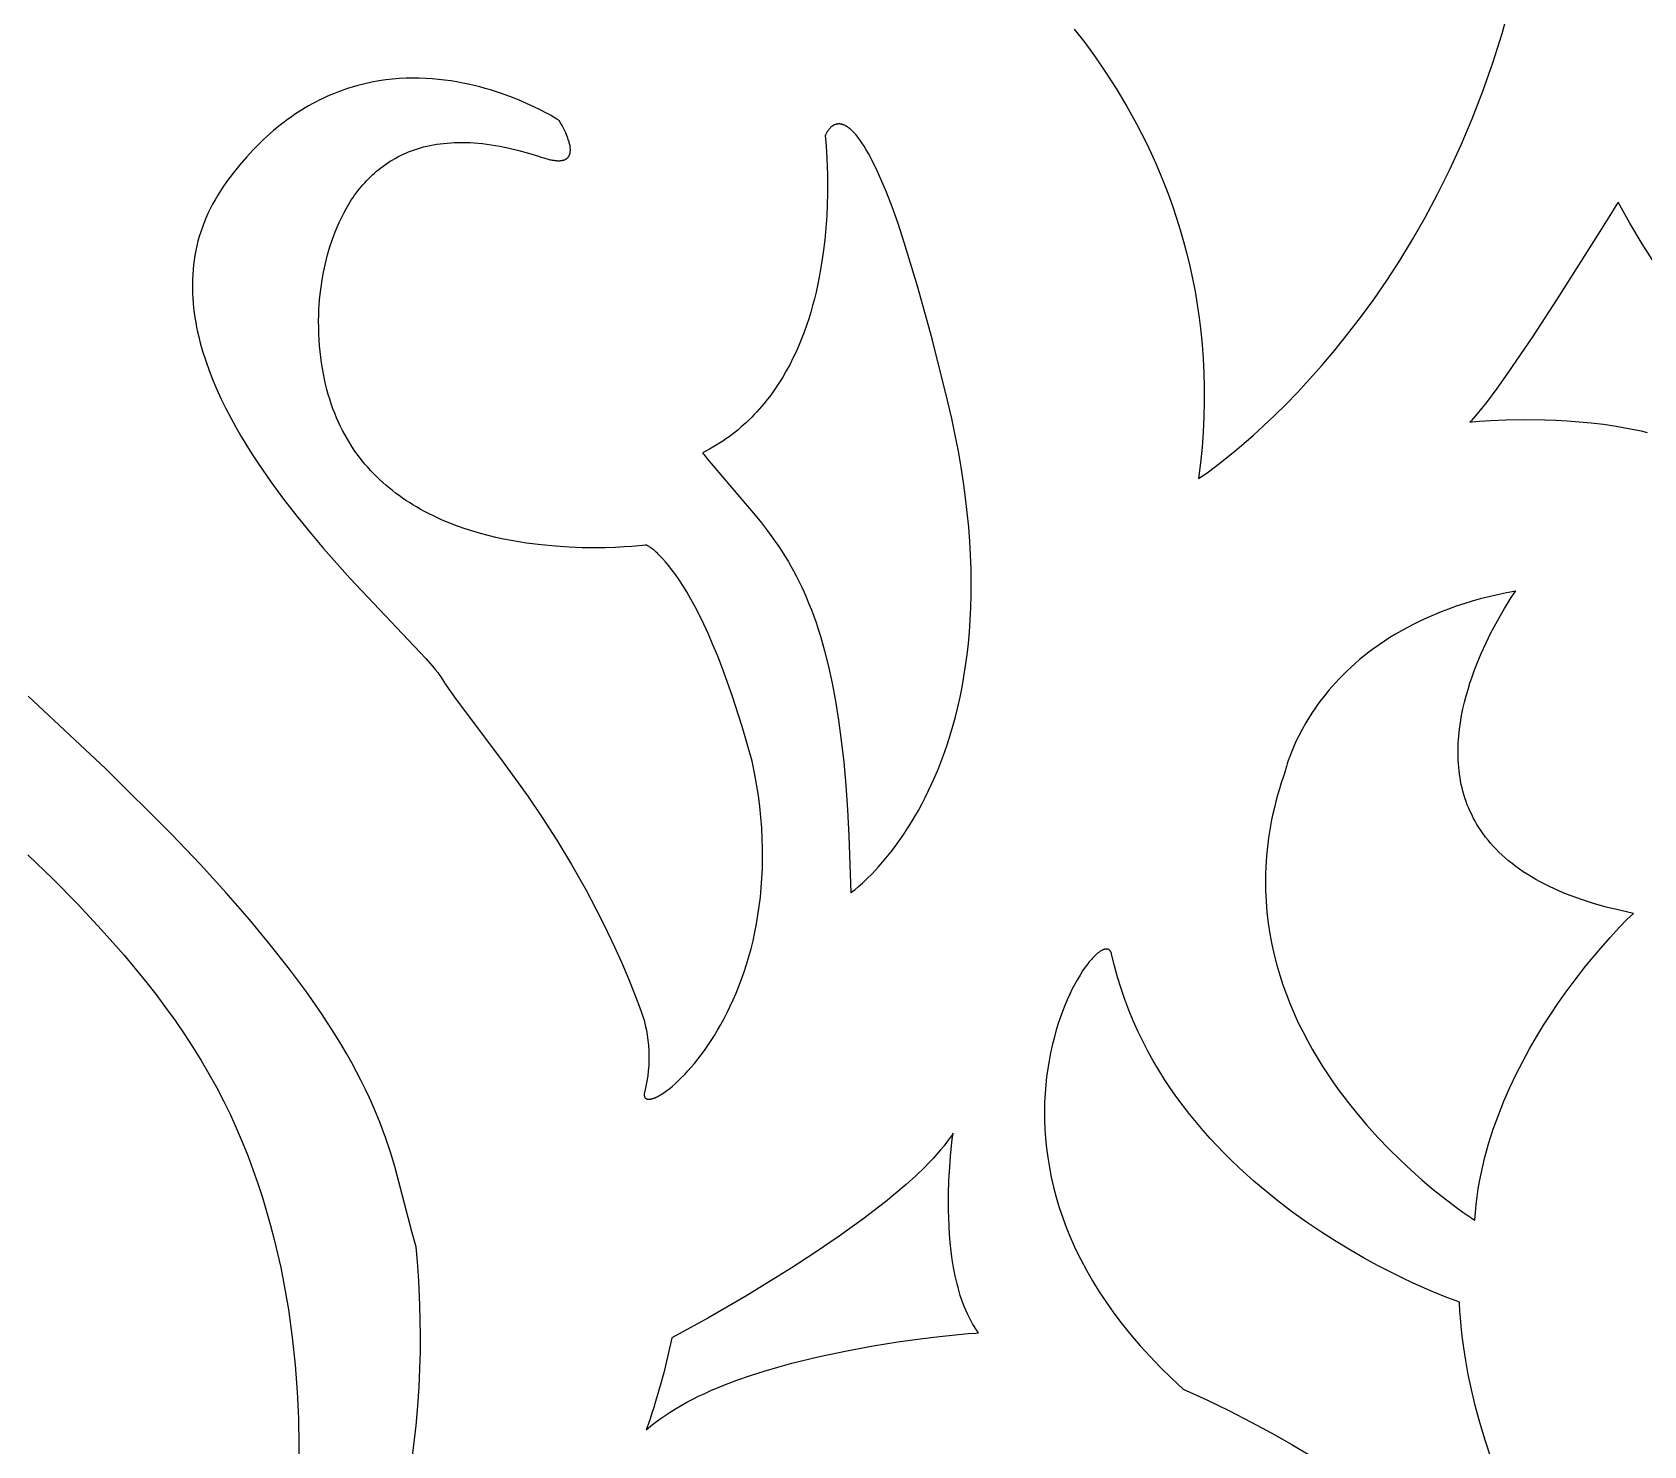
# Model space of a CAD drawing. Extents: x -3008 to 184, y 2842 to 4842.
# Drawn here: x -1445.8 to -1219.8, y 3924 to 4122.2 of the extents above; entities that cross this region are included whole.
import ezdxf

# ---------------------------------------------------------------- set-up
doc = ezdxf.new("R2010")
doc.units = 0
doc.layers.add('LAYER_1', color=7, linetype='CONTINUOUS')

msp = doc.modelspace()

# ---------------------------------------------------------------- linework, layer by layer
at = {"layer": 'LAYER_1'}
for points in [[(-1299.65, 4122.61), (-1298.2, 4120.75), (-1296.74, 4118.74), (-1295.26, 4116.6), (-1293.79, 4114.31), (-1292.34, 4111.89), (-1290.92, 4109.33), (-1290.23, 4108), (-1289.55, 4106.63), (-1288.89, 4105.23), (-1288.24, 4103.8), (-1287.61, 4102.33), (-1287, 4100.83), (-1286.42, 4099.3), (-1285.85, 4097.73), (-1285.32, 4096.13), (-1284.81, 4094.5), (-1284.32, 4092.83), (-1283.87, 4091.13), (-1283.45, 4089.4), (-1283.07, 4087.64), (-1282.72, 4085.84), (-1282.41, 4084.01), (-1282.14, 4082.15), (-1281.91, 4080.26), (-1281.72, 4078.34), (-1281.57, 4076.38), (-1281.48, 4074.39), (-1281.43, 4072.38), (-1281.42, 4070.33), (-1281.48, 4068.25), (-1281.58, 4066.13), (-1281.74, 4063.99), (-1281.95, 4061.82), (-1282.23, 4059.61), (-1281.87, 4059.85), (-1280.85, 4060.57), (-1279.23, 4061.77), (-1277.1, 4063.48), (-1275.87, 4064.52), (-1274.53, 4065.69), (-1273.1, 4067), (-1271.59, 4068.43), (-1270.01, 4069.99), (-1268.37, 4071.69), (-1266.66, 4073.52), (-1264.92, 4075.48), (-1263.14, 4077.59), (-1261.33, 4079.83), (-1259.5, 4082.21), (-1257.67, 4084.73), (-1255.84, 4087.39), (-1254.02, 4090.19), (-1252.22, 4093.14), (-1250.45, 4096.23), (-1248.72, 4099.47), (-1247.03, 4102.86), (-1245.41, 4106.39), (-1243.85, 4110.07), (-1242.36, 4113.91), (-1240.97, 4117.89), (-1239.66, 4122.03), (-1238.47, 4126.33)], [(-1218.21, 4089.65), (-1220.02, 4092.51), (-1221.75, 4095.41), (-1223.4, 4098.35), (-1223.4, 4098.35), (-1223.4, 4098.35), (-1223.41, 4098.33), (-1223.45, 4098.28), (-1223.58, 4098.06), (-1224.09, 4097.23), (-1225.95, 4094.24), (-1231.92, 4084.81), (-1235.42, 4079.47), (-1238.84, 4074.44), (-1240.42, 4072.22), (-1241.87, 4070.27), (-1242.53, 4069.43), (-1243.14, 4068.68), (-1243.7, 4068.03), (-1243.96, 4067.75), (-1244.2, 4067.5), (-1243.85, 4067.54), (-1242.83, 4067.63), (-1241.23, 4067.74), (-1239.12, 4067.83), (-1236.58, 4067.88), (-1233.69, 4067.84), (-1232.14, 4067.79), (-1230.53, 4067.7), (-1228.87, 4067.58), (-1227.17, 4067.41), (-1225.44, 4067.21), (-1223.69, 4066.95), (-1221.93, 4066.64), (-1220.18, 4066.28), (-1219.3, 4066.07)], [(-1392.65, 3921.18), (-1392.25, 3924.03), (-1391.94, 3926.83), (-1391.7, 3929.56), (-1391.53, 3932.21), (-1391.41, 3934.76), (-1391.35, 3937.2), (-1391.34, 3939.5), (-1391.41, 3943.67), (-1391.57, 3947.13), (-1391.76, 3949.76), (-1391.96, 3951.86), (-1391.98, 3952.01), (-1392.5, 3953.82), (-1394.95, 3963.15), (-1395.56, 3965.15), (-1396.25, 3967.22), (-1397.05, 3969.37), (-1397.5, 3970.47), (-1397.98, 3971.61), (-1398.5, 3972.77), (-1399.05, 3973.95), (-1399.65, 3975.16), (-1400.29, 3976.41), (-1400.98, 3977.68), (-1401.72, 3978.99), (-1402.51, 3980.33), (-1403.35, 3981.71), (-1405.21, 3984.58), (-1407.32, 3987.61), (-1409.69, 3990.8), (-1412.35, 3994.18), (-1415.32, 3997.76), (-1418.61, 4001.53), (-1422.25, 4005.52), (-1426.26, 4009.74), (-1435.46, 4018.89), (-1446.37, 4029.08)], [(-1446.41, 4006.86), (-1442.84, 4003.41), (-1439.38, 3999.9), (-1436.06, 3996.34), (-1432.89, 3992.75), (-1429.9, 3989.11), (-1428.47, 3987.28), (-1427.09, 3985.44), (-1425.76, 3983.59), (-1424.48, 3981.73), (-1423.26, 3979.87), (-1422.1, 3978), (-1421, 3976.13), (-1419.96, 3974.25), (-1418.98, 3972.36), (-1418.05, 3970.45), (-1417.17, 3968.53), (-1416.34, 3966.6), (-1415.56, 3964.66), (-1414.83, 3962.72), (-1414.14, 3960.76), (-1413.5, 3958.8), (-1412.91, 3956.83), (-1412.35, 3954.86), (-1411.84, 3952.89), (-1411.37, 3950.92), (-1410.94, 3948.95), (-1410.55, 3946.98), (-1409.87, 3943.06), (-1409.33, 3939.17), (-1408.93, 3935.32), (-1408.64, 3931.51), (-1408.46, 3927.77), (-1408.38, 3924.1), (-1408.4, 3920.51)], [(-1241.2, 3922.2), (-1242.06, 3924.76), (-1242.8, 3927.24), (-1243.43, 3929.61), (-1243.96, 3931.86), (-1244.4, 3933.97), (-1244.75, 3935.93), (-1245.03, 3937.72), (-1245.25, 3939.32), (-1245.4, 3940.72), (-1245.51, 3941.9), (-1245.58, 3942.84), (-1245.64, 3943.97), (-1245.64, 3944.11), (-1245.64, 3944.12), (-1245.65, 3944.12), (-1245.67, 3944.12), (-1245.76, 3944.15), (-1246.1, 3944.28), (-1247.41, 3944.77), (-1249.46, 3945.6), (-1252.15, 3946.79), (-1253.7, 3947.52), (-1255.36, 3948.35), (-1257.13, 3949.27), (-1258.99, 3950.28), (-1260.93, 3951.39), (-1262.93, 3952.6), (-1264.98, 3953.91), (-1267.07, 3955.32), (-1269.18, 3956.84), (-1271.3, 3958.46), (-1273.42, 3960.18), (-1274.47, 3961.08), (-1275.52, 3962.01), (-1276.56, 3962.97), (-1277.59, 3963.95), (-1278.6, 3964.97), (-1279.61, 3966.01), (-1280.6, 3967.07), (-1281.58, 3968.17), (-1282.53, 3969.29), (-1283.47, 3970.44), (-1284.39, 3971.62), (-1285.28, 3972.83), (-1286.15, 3974.07), (-1286.99, 3975.34), (-1287.8, 3976.64), (-1288.59, 3977.96), (-1289.34, 3979.32), (-1290.06, 3980.71), (-1290.74, 3982.12), (-1291.39, 3983.57), (-1292, 3985.05), (-1292.57, 3986.55), (-1293.1, 3988.09), (-1293.59, 3989.66), (-1294.03, 3991.26), (-1294.42, 3992.9), (-1294.44, 3992.97), (-1294.46, 3993.03), (-1294.48, 3993.1), (-1294.5, 3993.16), (-1294.53, 3993.22), (-1294.56, 3993.27), (-1294.59, 3993.32), (-1294.62, 3993.36), (-1294.65, 3993.4), (-1294.69, 3993.44), (-1294.72, 3993.48), (-1294.76, 3993.51), (-1294.8, 3993.54), (-1294.84, 3993.56), (-1294.89, 3993.58), (-1294.93, 3993.6), (-1294.98, 3993.61), (-1295.03, 3993.62), (-1295.08, 3993.63), (-1295.13, 3993.63), (-1295.18, 3993.63), (-1295.24, 3993.62), (-1295.3, 3993.62), (-1295.35, 3993.61), (-1295.41, 3993.59), (-1295.47, 3993.57), (-1295.54, 3993.55), (-1295.6, 3993.53), (-1295.66, 3993.5), (-1295.73, 3993.47), (-1295.8, 3993.43), (-1295.86, 3993.4), (-1295.93, 3993.36), (-1296, 3993.31), (-1296.07, 3993.26), (-1296.15, 3993.21), (-1296.22, 3993.16), (-1296.29, 3993.1), (-1296.37, 3993.04), (-1296.45, 3992.98), (-1296.6, 3992.84), (-1296.76, 3992.69), (-1296.92, 3992.53), (-1297.09, 3992.36), (-1297.26, 3992.17), (-1297.43, 3991.98), (-1297.6, 3991.77), (-1297.77, 3991.55), (-1297.95, 3991.31), (-1298.13, 3991.07), (-1298.49, 3990.55), (-1298.85, 3989.98), (-1299.21, 3989.37), (-1299.58, 3988.72), (-1299.94, 3988.03), (-1300.29, 3987.3), (-1300.64, 3986.52), (-1300.99, 3985.71), (-1301.32, 3984.87), (-1301.64, 3983.98), (-1301.94, 3983.06), (-1302.23, 3982.11), (-1302.5, 3981.12), (-1302.76, 3980.1), (-1302.99, 3979.05), (-1303.19, 3977.97), (-1303.38, 3976.86), (-1303.53, 3975.72), (-1303.66, 3974.56), (-1303.75, 3973.37), (-1303.81, 3972.15), (-1303.84, 3970.91), (-1303.83, 3969.64), (-1303.78, 3968.36), (-1303.69, 3967.05), (-1303.56, 3965.72), (-1303.38, 3964.37), (-1303.15, 3963.01), (-1302.88, 3961.63), (-1302.56, 3960.23), (-1302.19, 3958.81), (-1301.76, 3957.39), (-1301.28, 3955.95), (-1300.73, 3954.49), (-1300.13, 3953.03), (-1299.47, 3951.55), (-1298.74, 3950.07), (-1297.95, 3948.58), (-1297.09, 3947.08), (-1296.16, 3945.57), (-1295.16, 3944.06), (-1294.09, 3942.55), (-1292.94, 3941.03), (-1291.72, 3939.51), (-1290.42, 3937.99), (-1289.03, 3936.47), (-1287.57, 3934.95), (-1286.01, 3933.43), (-1284.38, 3931.92), (-1281.08, 3930.4), (-1277.91, 3928.86), (-1274.87, 3927.3), (-1271.96, 3925.72), (-1269.16, 3924.14), (-1266.49, 3922.54)]]:
    msp.add_lwpolyline(points, dxfattribs=at)
for points in [[(-1359.7, 4050.29), (-1359.7, 4050.29), (-1359.71, 4050.29), (-1359.73, 4050.28), (-1359.83, 4050.27), (-1360.22, 4050.22), (-1361.7, 4050.09), (-1362.76, 4050.01), (-1364, 4049.95), (-1365.41, 4049.9), (-1366.98, 4049.88), (-1368.68, 4049.9), (-1370.49, 4049.97), (-1372.41, 4050.1), (-1374.42, 4050.29), (-1376.49, 4050.55), (-1377.54, 4050.72), (-1378.61, 4050.91), (-1379.68, 4051.12), (-1380.76, 4051.35), (-1381.84, 4051.61), (-1382.93, 4051.9), (-1384.01, 4052.22), (-1385.09, 4052.57), (-1386.17, 4052.94), (-1387.24, 4053.35), (-1388.3, 4053.79), (-1389.35, 4054.27), (-1390.38, 4054.78), (-1390.89, 4055.05), (-1391.4, 4055.33), (-1391.9, 4055.62), (-1392.4, 4055.92), (-1392.9, 4056.23), (-1393.39, 4056.54), (-1393.87, 4056.87), (-1394.35, 4057.21), (-1394.82, 4057.56), (-1395.28, 4057.92), (-1395.74, 4058.29), (-1396.19, 4058.67), (-1396.64, 4059.06), (-1397.07, 4059.46), (-1397.5, 4059.87), (-1397.92, 4060.3), (-1398.34, 4060.73), (-1398.74, 4061.18), (-1399.14, 4061.64), (-1399.52, 4062.11), (-1399.9, 4062.6), (-1400.27, 4063.09), (-1400.63, 4063.6), (-1400.98, 4064.12), (-1401.31, 4064.66), (-1401.64, 4065.21), (-1401.96, 4065.76), (-1402.26, 4066.34), (-1402.56, 4066.92), (-1402.84, 4067.52), (-1403.11, 4068.14), (-1403.37, 4068.76), (-1403.61, 4069.4), (-1403.85, 4070.06), (-1404.06, 4070.73), (-1404.27, 4071.41), (-1404.46, 4072.11), (-1404.64, 4072.82), (-1404.81, 4073.55), (-1404.96, 4074.29), (-1405.09, 4075.05), (-1405.21, 4075.82), (-1405.32, 4076.61), (-1405.41, 4077.41), (-1405.48, 4078.23), (-1405.54, 4079.07), (-1405.59, 4079.92), (-1405.61, 4080.79), (-1405.62, 4081.67), (-1405.61, 4082.57), (-1405.6, 4082.93), (-1405.59, 4083.36), (-1405.55, 4083.94), (-1405.49, 4084.65), (-1405.41, 4085.48), (-1405.29, 4086.42), (-1405.13, 4087.46), (-1404.93, 4088.57), (-1404.67, 4089.75), (-1404.52, 4090.36), (-1404.36, 4090.98), (-1404.18, 4091.61), (-1403.99, 4092.25), (-1403.77, 4092.9), (-1403.54, 4093.55), (-1403.3, 4094.2), (-1403.03, 4094.86), (-1402.74, 4095.51), (-1402.43, 4096.16), (-1402.11, 4096.81), (-1401.76, 4097.45), (-1401.38, 4098.09), (-1400.99, 4098.72), (-1400.78, 4099.02), (-1400.57, 4099.33), (-1400.35, 4099.63), (-1400.12, 4099.93), (-1399.89, 4100.23), (-1399.65, 4100.52), (-1399.41, 4100.81), (-1399.16, 4101.09), (-1398.9, 4101.37), (-1398.63, 4101.65), (-1398.36, 4101.92), (-1398.08, 4102.18), (-1397.8, 4102.44), (-1397.5, 4102.7), (-1397.2, 4102.95), (-1396.89, 4103.19), (-1396.58, 4103.43), (-1396.26, 4103.66), (-1395.93, 4103.88), (-1395.59, 4104.1), (-1395.24, 4104.31), (-1394.89, 4104.51), (-1394.53, 4104.71), (-1394.16, 4104.9), (-1393.78, 4105.08), (-1393.4, 4105.25), (-1393, 4105.41), (-1392.6, 4105.57), (-1392.19, 4105.72), (-1391.77, 4105.85), (-1391.34, 4105.98), (-1390.9, 4106.1), (-1390.46, 4106.21), (-1390, 4106.31), (-1389.54, 4106.4), (-1389.07, 4106.48), (-1388.58, 4106.55), (-1388.09, 4106.61), (-1387.59, 4106.66), (-1387.08, 4106.7), (-1386.56, 4106.73), (-1386.03, 4106.74), (-1385.5, 4106.74), (-1384.95, 4106.74), (-1384.39, 4106.71), (-1383.82, 4106.68), (-1383.24, 4106.64), (-1382.65, 4106.58), (-1382.05, 4106.51), (-1381.44, 4106.42), (-1380.83, 4106.32), (-1380.2, 4106.21), (-1379.55, 4106.09), (-1378.9, 4105.95), (-1377.57, 4105.63), (-1376.19, 4105.25), (-1374.77, 4104.81), (-1374.4, 4104.68), (-1374.06, 4104.57), (-1373.74, 4104.47), (-1373.43, 4104.39), (-1373.14, 4104.32), (-1373.01, 4104.29), (-1372.87, 4104.27), (-1372.74, 4104.25), (-1372.62, 4104.23), (-1372.49, 4104.21), (-1372.38, 4104.2), (-1372.26, 4104.19), (-1372.15, 4104.18), (-1372.05, 4104.18), (-1371.94, 4104.18), (-1371.84, 4104.18), (-1371.75, 4104.19), (-1371.66, 4104.19), (-1371.57, 4104.21), (-1371.53, 4104.21), (-1371.49, 4104.22), (-1371.44, 4104.23), (-1371.4, 4104.23), (-1371.37, 4104.24), (-1371.33, 4104.25), (-1371.29, 4104.26), (-1371.25, 4104.27), (-1371.22, 4104.29), (-1371.18, 4104.3), (-1371.15, 4104.31), (-1371.11, 4104.32), (-1371.08, 4104.34), (-1371.05, 4104.35), (-1371.02, 4104.37), (-1370.99, 4104.38), (-1370.96, 4104.4), (-1370.93, 4104.41), (-1370.9, 4104.43), (-1370.87, 4104.45), (-1370.85, 4104.47), (-1370.82, 4104.49), (-1370.8, 4104.51), (-1370.77, 4104.52), (-1370.75, 4104.55), (-1370.73, 4104.57), (-1370.7, 4104.59), (-1370.68, 4104.61), (-1370.66, 4104.63), (-1370.64, 4104.65), (-1370.62, 4104.68), (-1370.6, 4104.7), (-1370.59, 4104.72), (-1370.57, 4104.75), (-1370.55, 4104.77), (-1370.53, 4104.8), (-1370.52, 4104.83), (-1370.5, 4104.85), (-1370.49, 4104.88), (-1370.48, 4104.91), (-1370.46, 4104.93), (-1370.45, 4104.96), (-1370.44, 4104.99), (-1370.43, 4105.02), (-1370.42, 4105.05), (-1370.41, 4105.08), (-1370.4, 4105.11), (-1370.39, 4105.14), (-1370.38, 4105.17), (-1370.37, 4105.2), (-1370.37, 4105.23), (-1370.36, 4105.26), (-1370.35, 4105.29), (-1370.35, 4105.32), (-1370.34, 4105.39), (-1370.33, 4105.45), (-1370.33, 4105.52), (-1370.32, 4105.59), (-1370.32, 4105.66), (-1370.32, 4105.73), (-1370.32, 4105.8), (-1370.33, 4105.87), (-1370.33, 4105.94), (-1370.34, 4106.02), (-1370.35, 4106.09), (-1370.36, 4106.17), (-1370.37, 4106.24), (-1370.4, 4106.39), (-1370.43, 4106.55), (-1370.47, 4106.7), (-1370.51, 4106.86), (-1370.56, 4107.02), (-1370.61, 4107.17), (-1370.67, 4107.33), (-1370.72, 4107.48), (-1370.84, 4107.79), (-1370.97, 4108.09), (-1371.1, 4108.37), (-1371.23, 4108.64), (-1371.48, 4109.12), (-1371.7, 4109.5), (-1371.88, 4109.81), (-1371.9, 4109.83), (-1372.21, 4110.02), (-1372.59, 4110.25), (-1373.11, 4110.55), (-1373.76, 4110.9), (-1374.54, 4111.31), (-1375.44, 4111.75), (-1376.46, 4112.22), (-1377.58, 4112.7), (-1378.81, 4113.18), (-1380.13, 4113.65), (-1381.54, 4114.1), (-1382.28, 4114.32), (-1383.04, 4114.52), (-1383.81, 4114.72), (-1384.61, 4114.9), (-1385.42, 4115.07), (-1386.24, 4115.22), (-1387.09, 4115.36), (-1387.95, 4115.48), (-1388.82, 4115.58), (-1389.71, 4115.66), (-1390.6, 4115.71), (-1391.52, 4115.74), (-1392.44, 4115.75), (-1393.37, 4115.73), (-1394.31, 4115.69), (-1395.26, 4115.61), (-1396.22, 4115.5), (-1397.18, 4115.36), (-1398.15, 4115.19), (-1399.13, 4114.98), (-1400.11, 4114.73), (-1400.6, 4114.6), (-1401.09, 4114.45), (-1401.58, 4114.29), (-1402.08, 4114.13), (-1402.57, 4113.95), (-1403.07, 4113.76), (-1403.56, 4113.57), (-1404.06, 4113.36), (-1404.55, 4113.14), (-1405.05, 4112.91), (-1405.54, 4112.67), (-1406.04, 4112.41), (-1406.53, 4112.15), (-1407.03, 4111.87), (-1407.52, 4111.58), (-1408.02, 4111.28), (-1408.51, 4110.97), (-1409, 4110.64), (-1409.49, 4110.3), (-1409.98, 4109.95), (-1410.47, 4109.59), (-1410.96, 4109.21), (-1411.45, 4108.82), (-1411.93, 4108.42), (-1412.42, 4108), (-1412.9, 4107.56), (-1413.38, 4107.12), (-1413.86, 4106.66), (-1414.81, 4105.69), (-1415.75, 4104.67), (-1416.69, 4103.58), (-1417.61, 4102.43), (-1418.52, 4101.22), (-1418.97, 4100.6), (-1419.39, 4099.97), (-1419.78, 4099.34), (-1420.15, 4098.71), (-1420.51, 4098.07), (-1420.83, 4097.43), (-1421.14, 4096.79), (-1421.43, 4096.14), (-1421.69, 4095.5), (-1421.93, 4094.85), (-1422.15, 4094.19), (-1422.36, 4093.54), (-1422.54, 4092.88), (-1422.7, 4092.23), (-1422.84, 4091.57), (-1422.97, 4090.9), (-1423.07, 4090.24), (-1423.16, 4089.58), (-1423.23, 4088.91), (-1423.28, 4088.24), (-1423.31, 4087.57), (-1423.33, 4086.9), (-1423.32, 4086.23), (-1423.31, 4085.56), (-1423.27, 4084.88), (-1423.22, 4084.21), (-1423.15, 4083.54), (-1423.07, 4082.86), (-1422.97, 4082.19), (-1422.86, 4081.51), (-1422.73, 4080.83), (-1422.59, 4080.16), (-1422.44, 4079.48), (-1422.27, 4078.81), (-1422.09, 4078.13), (-1421.89, 4077.46), (-1421.46, 4076.11), (-1420.99, 4074.76), (-1420.46, 4073.42), (-1419.9, 4072.09), (-1419.29, 4070.76), (-1418.64, 4069.43), (-1417.95, 4068.11), (-1417.23, 4066.8), (-1416.48, 4065.5), (-1415.7, 4064.21), (-1414.9, 4062.93), (-1414.06, 4061.66), (-1412.34, 4059.16), (-1410.54, 4056.72), (-1408.69, 4054.34), (-1406.82, 4052.04), (-1404.93, 4049.81), (-1401.19, 4045.61), (-1390.6, 4034.38), (-1389.66, 4033.31), (-1389.26, 4032.83), (-1388.92, 4032.39), (-1388.76, 4032.19), (-1388.63, 4031.99), (-1388.5, 4031.81), (-1388.4, 4031.64), (-1387.96, 4030.94), (-1387.47, 4030.21), (-1386.34, 4028.6), (-1380.11, 4020.35), (-1376.29, 4015.05), (-1374.28, 4012.08), (-1372.23, 4008.9), (-1370.17, 4005.5), (-1368.12, 4001.88), (-1366.09, 3998.02), (-1365.1, 3996), (-1364.12, 3993.93), (-1363.16, 3991.79), (-1362.22, 3989.59), (-1361.31, 3987.33), (-1360.42, 3985.01, -0.147189), (-1359.88, 3973.71), (-1359.9, 3973.64), (-1359.91, 3973.57), (-1359.93, 3973.51), (-1359.94, 3973.45), (-1359.95, 3973.39), (-1359.95, 3973.33), (-1359.96, 3973.27), (-1359.96, 3973.22), (-1359.96, 3973.17), (-1359.95, 3973.12), (-1359.95, 3973.07), (-1359.94, 3973.03), (-1359.93, 3972.99), (-1359.92, 3972.94), (-1359.91, 3972.91), (-1359.89, 3972.87), (-1359.88, 3972.83), (-1359.86, 3972.8), (-1359.84, 3972.77), (-1359.81, 3972.74), (-1359.79, 3972.72), (-1359.76, 3972.69), (-1359.73, 3972.67), (-1359.7, 3972.65), (-1359.67, 3972.63), (-1359.63, 3972.62), (-1359.6, 3972.6), (-1359.56, 3972.59), (-1359.52, 3972.58), (-1359.48, 3972.57), (-1359.43, 3972.57), (-1359.39, 3972.56), (-1359.34, 3972.56), (-1359.29, 3972.56), (-1359.24, 3972.56), (-1359.19, 3972.57), (-1359.14, 3972.58), (-1359.08, 3972.58), (-1359.02, 3972.6), (-1358.96, 3972.61), (-1358.9, 3972.62), (-1358.84, 3972.64), (-1358.78, 3972.66), (-1358.72, 3972.68), (-1358.65, 3972.7), (-1358.58, 3972.73), (-1358.51, 3972.76), (-1358.44, 3972.78), (-1358.3, 3972.85), (-1358.15, 3972.92), (-1357.99, 3973), (-1357.83, 3973.09), (-1357.67, 3973.19), (-1357.5, 3973.29), (-1357.33, 3973.4), (-1357.15, 3973.52), (-1356.97, 3973.65), (-1356.78, 3973.79), (-1356.39, 3974.09), (-1356, 3974.41), (-1355.58, 3974.77), (-1355.16, 3975.17), (-1354.73, 3975.59), (-1354.29, 3976.04), (-1353.84, 3976.53), (-1353.38, 3977.04), (-1352.92, 3977.59), (-1352.46, 3978.17), (-1351.99, 3978.77), (-1351.52, 3979.41), (-1351.06, 3980.08), (-1350.59, 3980.78), (-1350.13, 3981.51), (-1349.67, 3982.27), (-1349.22, 3983.06), (-1348.77, 3983.88), (-1348.34, 3984.72), (-1347.91, 3985.6), (-1347.49, 3986.51), (-1347.09, 3987.44), (-1346.7, 3988.41), (-1346.32, 3989.4), (-1345.96, 3990.43), (-1345.62, 3991.48), (-1345.3, 3992.56), (-1344.99, 3993.67), (-1344.71, 3994.8), (-1344.45, 3995.97), (-1344.22, 3997.16), (-1344.01, 3998.38), (-1343.83, 3999.63), (-1343.67, 4000.91), (-1343.55, 4002.22), (-1343.45, 4003.55), (-1343.39, 4004.91), (-1343.36, 4006.29), (-1343.37, 4007.71), (-1343.41, 4009.15), (-1343.49, 4010.62), (-1343.6, 4012.11), (-1343.76, 4013.63), (-1343.96, 4015.18), (-1344.2, 4016.75), (-1344.48, 4018.35), (-1344.82, 4019.98), (-1346.22, 4024.84), (-1347.62, 4029.16), (-1348.99, 4032.97), (-1349.66, 4034.69), (-1350.32, 4036.29), (-1350.97, 4037.78), (-1351.61, 4039.17), (-1352.23, 4040.45), (-1352.84, 4041.63), (-1353.43, 4042.71), (-1354, 4043.7), (-1354.55, 4044.6), (-1355.08, 4045.42), (-1355.59, 4046.16), (-1356.08, 4046.82), (-1356.54, 4047.41), (-1356.98, 4047.93), (-1357.39, 4048.39), (-1357.58, 4048.59), (-1357.77, 4048.78), (-1357.94, 4048.96), (-1358.12, 4049.12), (-1358.28, 4049.27), (-1358.43, 4049.41), (-1358.58, 4049.54), (-1358.72, 4049.65), (-1358.85, 4049.75), (-1358.97, 4049.84), (-1359.09, 4049.92), (-1359.19, 4049.99), (-1359.28, 4050.06), (-1359.37, 4050.11), (-1359.45, 4050.16), (-1359.51, 4050.19), (-1359.57, 4050.22), (-1359.62, 4050.25), (-1359.65, 4050.27), (-1359.68, 4050.28), (-1359.7, 4050.29)], [(-1359.7, 3926.18), (-1359.39, 3926.45), (-1359.08, 3926.71), (-1358.43, 3927.23), (-1357.75, 3927.73), (-1357.05, 3928.23), (-1356.32, 3928.7), (-1355.57, 3929.17), (-1354.79, 3929.62), (-1353.99, 3930.06), (-1353.17, 3930.49), (-1352.33, 3930.91), (-1351.48, 3931.31), (-1350.6, 3931.7), (-1348.81, 3932.45), (-1346.97, 3933.15), (-1345.08, 3933.81), (-1343.16, 3934.43), (-1341.22, 3935), (-1339.27, 3935.54), (-1335.37, 3936.49), (-1331.54, 3937.3), (-1327.87, 3937.97), (-1324.42, 3938.52), (-1321.29, 3938.96), (-1318.54, 3939.29), (-1314.55, 3939.7), (-1313.45, 3939.78), (-1313.17, 3939.8), (-1313.1, 3939.81), (-1313.08, 3939.81), (-1313.07, 3939.81), (-1313.07, 3939.81), (-1313.22, 3940.01), (-1313.37, 3940.22), (-1313.51, 3940.43), (-1313.65, 3940.65), (-1313.79, 3940.87), (-1313.92, 3941.09), (-1314.18, 3941.54), (-1314.42, 3942.01), (-1314.65, 3942.49), (-1314.87, 3942.98), (-1315.08, 3943.48), (-1315.28, 3944), (-1315.46, 3944.52), (-1315.64, 3945.05), (-1315.8, 3945.59), (-1315.95, 3946.14), (-1316.1, 3946.69), (-1316.23, 3947.25), (-1316.36, 3947.81), (-1316.58, 3948.96), (-1316.76, 3950.11), (-1316.92, 3951.28), (-1317.04, 3952.45), (-1317.14, 3953.61), (-1317.21, 3954.76), (-1317.26, 3955.91), (-1317.29, 3957.03), (-1317.29, 3959.19), (-1317.23, 3961.21), (-1317.13, 3963.03), (-1317.01, 3964.63), (-1316.77, 3966.94), (-1316.66, 3967.79), (-1316.85, 3967.5), (-1317.05, 3967.21), (-1317.47, 3966.63), (-1317.92, 3966.05), (-1318.4, 3965.46), (-1318.92, 3964.86), (-1319.46, 3964.26), (-1320.03, 3963.66), (-1320.62, 3963.05), (-1321.88, 3961.84), (-1323.23, 3960.61), (-1324.66, 3959.38), (-1326.15, 3958.16), (-1327.71, 3956.94), (-1329.31, 3955.73), (-1332.61, 3953.35), (-1335.98, 3951.05), (-1339.35, 3948.87), (-1345.71, 3944.96), (-1351.06, 3941.86), (-1356.11, 3939.09, -0.036106)]]:
    msp.add_lwpolyline(points, format="xyb", close=True, dxfattribs=at)
for points in [[(-1331.01, 4001.51), (-1331, 4001.51), (-1331, 4001.51), (-1330.99, 4001.52), (-1330.93, 4001.56), (-1330.72, 4001.72), (-1330.38, 4001.99), (-1329.92, 4002.38), (-1329.36, 4002.88), (-1328.7, 4003.5), (-1327.97, 4004.24), (-1327.16, 4005.1), (-1326.3, 4006.1), (-1325.85, 4006.64), (-1325.39, 4007.22), (-1324.92, 4007.83), (-1324.44, 4008.48), (-1323.96, 4009.15), (-1323.48, 4009.87), (-1322.99, 4010.61), (-1322.5, 4011.4), (-1322.01, 4012.21), (-1321.52, 4013.07), (-1321.04, 4013.95), (-1320.56, 4014.88), (-1320.08, 4015.84), (-1319.62, 4016.84), (-1319.16, 4017.88), (-1318.71, 4018.95), (-1318.28, 4020.06), (-1317.86, 4021.21), (-1317.45, 4022.4), (-1317.06, 4023.63), (-1316.68, 4024.89), (-1316.33, 4026.2), (-1316, 4027.55), (-1315.68, 4028.93), (-1315.4, 4030.36), (-1315.13, 4031.83), (-1314.9, 4033.34), (-1314.69, 4034.89), (-1314.51, 4036.49), (-1314.36, 4038.13), (-1314.24, 4039.81), (-1314.16, 4041.53), (-1314.12, 4043.29), (-1314.11, 4045.1), (-1314.13, 4046.96), (-1314.2, 4048.86), (-1314.31, 4050.8), (-1314.46, 4052.79), (-1314.66, 4054.83), (-1314.9, 4056.91), (-1315.18, 4059.03), (-1315.52, 4061.21), (-1315.91, 4063.43), (-1316.34, 4065.69), (-1316.83, 4068.01), (-1317.38, 4070.37), (-1319.58, 4079.19), (-1321.62, 4086.6), (-1323.49, 4092.73), (-1324.37, 4095.35), (-1325.21, 4097.69), (-1326.01, 4099.77), (-1326.77, 4101.59), (-1327.5, 4103.19), (-1327.84, 4103.9), (-1328.18, 4104.56), (-1328.51, 4105.17), (-1328.83, 4105.72), (-1329.14, 4106.23), (-1329.44, 4106.7), (-1329.74, 4107.12), (-1329.88, 4107.31), (-1330.02, 4107.49), (-1330.16, 4107.67), (-1330.29, 4107.83), (-1330.43, 4107.98), (-1330.56, 4108.13), (-1330.69, 4108.26), (-1330.81, 4108.38), (-1330.94, 4108.5), (-1331.06, 4108.61), (-1331.18, 4108.71), (-1331.3, 4108.8), (-1331.36, 4108.84), (-1331.42, 4108.88), (-1331.47, 4108.92), (-1331.53, 4108.96), (-1331.59, 4108.99), (-1331.64, 4109.02), (-1331.7, 4109.05), (-1331.75, 4109.08), (-1331.8, 4109.11), (-1331.86, 4109.14), (-1331.91, 4109.16), (-1331.96, 4109.18), (-1332.01, 4109.2), (-1332.07, 4109.22), (-1332.12, 4109.24), (-1332.17, 4109.26), (-1332.22, 4109.27), (-1332.26, 4109.28), (-1332.31, 4109.29), (-1332.36, 4109.3), (-1332.41, 4109.31), (-1332.46, 4109.32), (-1332.5, 4109.32), (-1332.55, 4109.33), (-1332.59, 4109.33), (-1332.64, 4109.33), (-1332.68, 4109.33), (-1332.73, 4109.33), (-1332.77, 4109.33), (-1332.81, 4109.33), (-1332.85, 4109.32), (-1332.89, 4109.32), (-1332.94, 4109.31), (-1332.98, 4109.3), (-1333.02, 4109.29), (-1333.06, 4109.28), (-1333.09, 4109.27), (-1333.13, 4109.26), (-1333.17, 4109.25), (-1333.21, 4109.23), (-1333.25, 4109.22), (-1333.28, 4109.2), (-1333.32, 4109.19), (-1333.35, 4109.17), (-1333.39, 4109.15), (-1333.42, 4109.14), (-1333.46, 4109.12), (-1333.49, 4109.1), (-1333.52, 4109.08), (-1333.55, 4109.05), (-1333.59, 4109.03), (-1333.62, 4109.01), (-1333.65, 4108.99), (-1333.68, 4108.96), (-1333.71, 4108.94), (-1333.74, 4108.92), (-1333.79, 4108.87), (-1333.85, 4108.82), (-1333.9, 4108.76), (-1333.95, 4108.71), (-1334, 4108.65), (-1334.05, 4108.6), (-1334.09, 4108.54), (-1334.14, 4108.49), (-1334.18, 4108.43), (-1334.22, 4108.38), (-1334.25, 4108.32), (-1334.29, 4108.27), (-1334.35, 4108.16), (-1334.41, 4108.06), (-1334.46, 4107.97), (-1334.5, 4107.89), (-1334.53, 4107.82), (-1334.56, 4107.76), (-1334.58, 4107.71), (-1334.59, 4107.68), (-1334.55, 4107.3), (-1334.45, 4106.21), (-1334.34, 4104.49), (-1334.26, 4102.24), (-1334.24, 4100.94), (-1334.25, 4099.53), (-1334.29, 4098.03), (-1334.37, 4096.44), (-1334.48, 4094.78), (-1334.64, 4093.06), (-1334.86, 4091.29), (-1335.13, 4089.47), (-1335.47, 4087.63), (-1335.87, 4085.76), (-1336.1, 4084.82), (-1336.35, 4083.88), (-1336.62, 4082.94), (-1336.9, 4082), (-1337.21, 4081.07), (-1337.55, 4080.13), (-1337.9, 4079.21), (-1338.28, 4078.28), (-1338.68, 4077.37), (-1339.11, 4076.47), (-1339.56, 4075.57), (-1340.04, 4074.69), (-1340.55, 4073.82), (-1341.08, 4072.96), (-1341.64, 4072.12), (-1342.23, 4071.3), (-1342.85, 4070.5), (-1343.17, 4070.1), (-1343.5, 4069.71), (-1343.83, 4069.32), (-1344.18, 4068.94), (-1344.53, 4068.57), (-1344.89, 4068.2), (-1345.26, 4067.84), (-1345.64, 4067.48), (-1346.02, 4067.13), (-1346.41, 4066.79), (-1346.81, 4066.45), (-1347.22, 4066.12), (-1347.64, 4065.79), (-1348.07, 4065.47), (-1348.51, 4065.16), (-1348.95, 4064.86), (-1349.4, 4064.56), (-1349.87, 4064.27), (-1350.34, 4063.99), (-1350.82, 4063.72), (-1351.31, 4063.46), (-1351.81, 4063.2), (-1350.87, 4062.02), (-1344.42, 4054.47), (-1343.54, 4053.39), (-1342.68, 4052.27), (-1341.83, 4051.12), (-1341, 4049.92), (-1340.19, 4048.67), (-1339.8, 4048.01), (-1339.41, 4047.34), (-1339.02, 4046.65), (-1338.65, 4045.94), (-1338.28, 4045.21), (-1337.91, 4044.46), (-1337.55, 4043.68), (-1337.2, 4042.88), (-1336.86, 4042.05), (-1336.52, 4041.2), (-1336.19, 4040.31), (-1335.87, 4039.4), (-1335.56, 4038.46), (-1335.26, 4037.48), (-1334.67, 4035.43), (-1334.13, 4033.24), (-1333.62, 4030.9), (-1333.15, 4028.4), (-1332.72, 4025.73), (-1332.33, 4022.88), (-1331.99, 4019.84), (-1331.69, 4016.6), (-1331.45, 4013.16), (-1331.25, 4009.51)], [(-1270.03, 4018.72), (-1270.34, 4017.83), (-1270.63, 4016.95), (-1270.9, 4016.07), (-1271.15, 4015.19), (-1271.39, 4014.33), (-1271.6, 4013.46), (-1271.8, 4012.6), (-1271.98, 4011.75), (-1272.14, 4010.9), (-1272.28, 4010.05), (-1272.41, 4009.21), (-1272.52, 4008.38), (-1272.62, 4007.55), (-1272.69, 4006.72), (-1272.76, 4005.91), (-1272.8, 4005.09), (-1272.83, 4004.28), (-1272.85, 4003.48), (-1272.85, 4002.68), (-1272.84, 4001.89), (-1272.81, 4001.1), (-1272.77, 4000.32), (-1272.71, 3999.55), (-1272.64, 3998.78), (-1272.56, 3998.01), (-1272.46, 3997.25), (-1272.23, 3995.75), (-1271.96, 3994.27), (-1271.63, 3992.82), (-1271.26, 3991.38), (-1270.85, 3989.98), (-1270.4, 3988.59), (-1269.91, 3987.23), (-1269.39, 3985.9), (-1268.83, 3984.58), (-1268.24, 3983.3), (-1267.62, 3982.04), (-1266.97, 3980.8), (-1266.3, 3979.59), (-1265.61, 3978.41), (-1264.89, 3977.25), (-1264.16, 3976.12), (-1263.41, 3975.02), (-1262.65, 3973.95), (-1261.87, 3972.9), (-1261.08, 3971.88), (-1260.29, 3970.89), (-1258.69, 3968.99), (-1257.08, 3967.21), (-1255.48, 3965.54), (-1253.91, 3964), (-1252.39, 3962.58), (-1250.93, 3961.28), (-1249.55, 3960.11), (-1248.27, 3959.07), (-1247.1, 3958.16), (-1246.07, 3957.38), (-1245.19, 3956.75), (-1243.93, 3955.88), (-1243.6, 3955.67), (-1243.52, 3955.61), (-1243.49, 3955.6), (-1243.49, 3955.59), (-1243.49, 3955.59), (-1243.41, 3956.7), (-1243.3, 3957.8), (-1243.16, 3958.89), (-1243, 3959.98), (-1242.82, 3961.05), (-1242.61, 3962.12), (-1242.37, 3963.19), (-1242.12, 3964.24), (-1241.84, 3965.28), (-1241.55, 3966.32), (-1241.23, 3967.34), (-1240.9, 3968.36), (-1240.55, 3969.36), (-1240.19, 3970.35), (-1239.41, 3972.3), (-1238.57, 3974.21), (-1237.69, 3976.07), (-1236.77, 3977.87), (-1235.82, 3979.61), (-1234.84, 3981.3), (-1233.85, 3982.93), (-1232.84, 3984.49), (-1231.83, 3985.99), (-1230.82, 3987.42), (-1229.83, 3988.77), (-1227.91, 3991.26), (-1226.12, 3993.42), (-1224.52, 3995.24), (-1223.18, 3996.69), (-1222.15, 3997.76), (-1221.26, 3998.62), (-1221.25, 3998.63), (-1223.22, 3999.06), (-1225.08, 3999.52), (-1226.85, 4000.02), (-1227.7, 4000.29), (-1228.53, 4000.56), (-1229.33, 4000.84), (-1230.11, 4001.13), (-1230.86, 4001.43), (-1231.6, 4001.74), (-1232.31, 4002.06), (-1233, 4002.38), (-1233.67, 4002.71), (-1234.32, 4003.05), (-1234.94, 4003.39), (-1235.55, 4003.75), (-1236.13, 4004.11), (-1236.69, 4004.47), (-1237.24, 4004.85), (-1237.76, 4005.22), (-1238.27, 4005.61), (-1238.75, 4006), (-1239.22, 4006.4), (-1239.67, 4006.8), (-1240.1, 4007.21), (-1240.51, 4007.62), (-1240.91, 4008.04), (-1241.28, 4008.47), (-1241.64, 4008.89), (-1241.99, 4009.33), (-1242.31, 4009.76), (-1242.62, 4010.21), (-1242.91, 4010.65), (-1243.19, 4011.1), (-1243.45, 4011.55), (-1243.7, 4012.01), (-1243.93, 4012.47), (-1244.15, 4012.93), (-1244.35, 4013.4), (-1244.54, 4013.86), (-1244.71, 4014.33), (-1244.87, 4014.81), (-1245.02, 4015.28), (-1245.15, 4015.76), (-1245.28, 4016.24), (-1245.38, 4016.72), (-1245.48, 4017.2), (-1245.56, 4017.68), (-1245.64, 4018.16), (-1245.7, 4018.65), (-1245.75, 4019.13), (-1245.79, 4019.62), (-1245.82, 4020.11), (-1245.83, 4020.59), (-1245.84, 4021.08), (-1245.84, 4021.56), (-1245.83, 4022.05), (-1245.81, 4022.53), (-1245.78, 4023.02), (-1245.74, 4023.5), (-1245.64, 4024.46), (-1245.51, 4025.41), (-1245.34, 4026.36), (-1245.15, 4027.3), (-1244.94, 4028.23), (-1244.7, 4029.14), (-1244.44, 4030.04), (-1244.17, 4030.93), (-1243.88, 4031.8), (-1243.57, 4032.65), (-1243.25, 4033.48), (-1242.93, 4034.29), (-1242.59, 4035.08), (-1241.91, 4036.58), (-1241.22, 4037.98), (-1240.55, 4039.25), (-1239.91, 4040.4), (-1239.33, 4041.4), (-1238.8, 4042.24), (-1238.37, 4042.92), (-1237.82, 4043.72), (-1237.75, 4043.83), (-1239.04, 4043.58), (-1240.3, 4043.31), (-1241.53, 4043.03), (-1242.72, 4042.72), (-1243.88, 4042.39), (-1245.01, 4042.05), (-1246.1, 4041.69), (-1247.17, 4041.31), (-1248.2, 4040.91), (-1249.2, 4040.51), (-1250.17, 4040.08), (-1251.12, 4039.65), (-1252.03, 4039.2), (-1252.91, 4038.74), (-1253.77, 4038.27), (-1254.6, 4037.79), (-1255.39, 4037.3), (-1256.17, 4036.8), (-1256.91, 4036.29), (-1257.63, 4035.78), (-1258.33, 4035.26), (-1258.99, 4034.74), (-1259.64, 4034.21), (-1260.26, 4033.68), (-1260.85, 4033.14), (-1261.42, 4032.61), (-1261.97, 4032.07), (-1262.5, 4031.53), (-1263, 4030.99), (-1263.48, 4030.46), (-1263.94, 4029.92), (-1264.38, 4029.39), (-1264.8, 4028.86), (-1265.2, 4028.34), (-1265.58, 4027.82), (-1265.94, 4027.31), (-1266.28, 4026.81), (-1266.6, 4026.31), (-1266.91, 4025.82), (-1267.19, 4025.34), (-1267.72, 4024.41), (-1268.18, 4023.53), (-1268.58, 4022.71), (-1268.92, 4021.94), (-1269.21, 4021.24), (-1269.45, 4020.61), (-1269.64, 4020.06), (-1269.79, 4019.59), (-1269.9, 4019.22), (-1269.97, 4018.95), (-1270.03, 4018.74)]]:
    msp.add_lwpolyline(points, close=True, dxfattribs=at)

doc.saveas('drawing.dxf')
